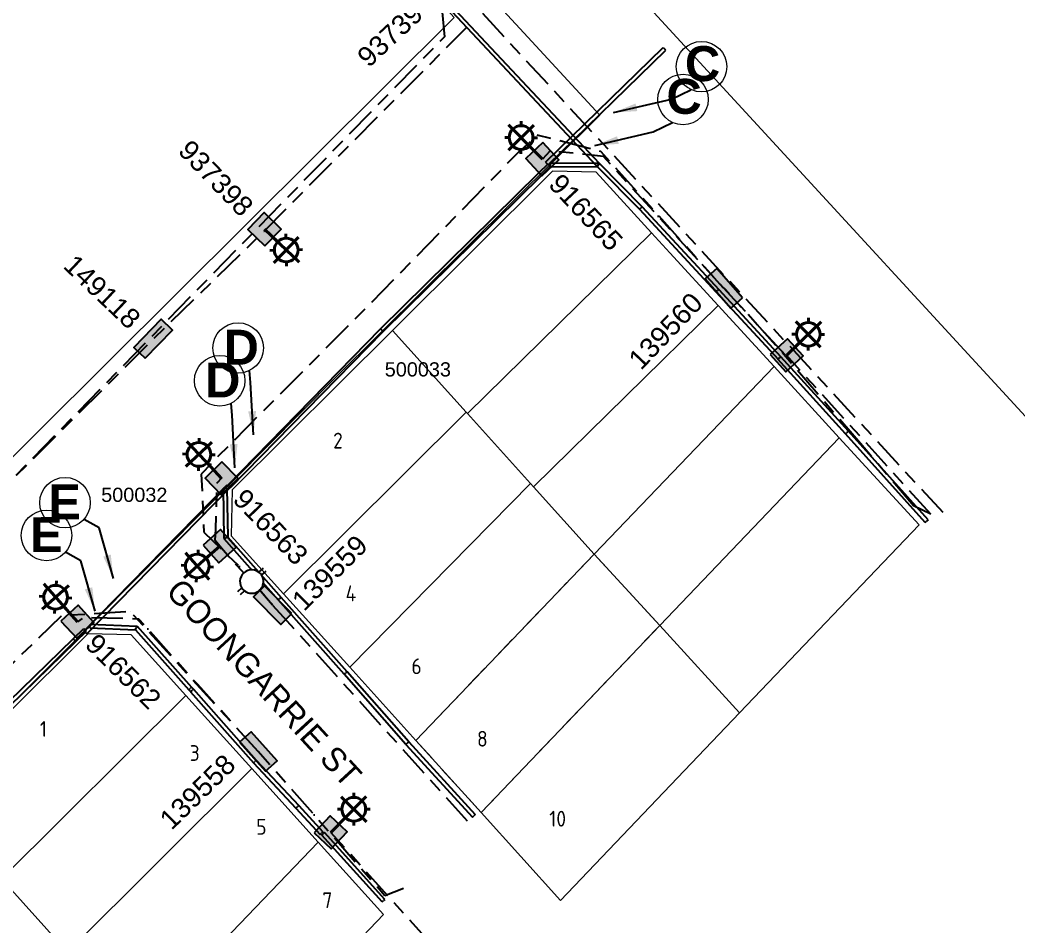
# Model space of a CAD drawing. Header units: metres. Extents: x -1 to 310379, y -2 to 6272124.
# Drawn here: x 309817.9 to 309944.3, y 6271331.1 to 6271445.8 of the extents above; entities that cross this region are included whole.
import ezdxf
from ezdxf.enums import TextEntityAlignment as Align

# ---------------------------------------------------------------- set-up
doc = ezdxf.new("R2010")
doc.units = ezdxf.units.M
doc.linetypes.add('Cable Exist UG', pattern=[8.2, 4, -1.2, 1.8, -1.2])
doc.linetypes.add('Dash', pattern=[5, 3, -2])
doc.layers.get('0').update_dxf_attribs({"color": 6})
for name, color, linetype in [('_User_LV_Exist', 7, 'Continuous'), ('_User_SL_Exist', 7, 'Continuous'), ('Duct_SP_EXT', 7, 'Continuous'), ('Equip_LV_EXT', 7, 'Continuous'), ('Equip_SP_SL_EXT', 7, 'Continuous'), ('Mains_HV_EXT', 7, 'Continuous'), ('Mains_HV_NEW_V17', 2, 'Continuous'), ('Mains_LV_EXT', 7, 'Continuous'), ('Notes', 7, 'Continuous'), ('Notes_HV_MISC', 7, 'Continuous'), ('Notes_SP_EXT', 7, 'Continuous'), ('SupportsUG_SP_LV_EXT', 7, 'Continuous'), ('SupportsUG_SP_LV_SL_EXT', 7, 'Continuous'), ('SupportsUG_SP_SL_EXT', 7, 'Continuous'), ('UG_Details_SP_MISC', 7, 'Continuous')]:
    doc.layers.add(name, color=color, linetype=linetype)
doc.layers.add('Cadastre Developer_SP_EXT', color=9, linetype='Continuous', lineweight=5)
doc.layers.add('Cadastre Land Parcels_SP_EXT', color=9, linetype='Continuous', lineweight=5)
doc.styles.add('ARIAL', font='arial.ttf', dxfattribs={"height": 2})
doc.styles.add('COLUMN_LABEL', font='arial.ttf')
doc.styles.add('iecARIAL', font='arial.ttf', dxfattribs={"height": 2})
doc.styles.add('iecISOCP', font='isocp.shx')
doc.styles.add('ISOCP', font='isocp.shx', dxfattribs={"height": 1.75})
doc.styles.add('ITALICT', font='ITALICT')
doc.styles.add('POLE_LABEL', font='arial.ttf')
doc.styles.get("Standard").update_dxf_attribs({"font": 'arial.ttf'})
doc.linetypes.add('Cable New UG', pattern='A,7,-0.25,["x",Standard,S=2,R=0,X=0.2,Y=-0.8],-2.1', length=9.35)
doc.dimstyles.new('GISCAD Dim Style', dxfattribs={"dimtxt": 2.5, "dimasz": 3, "dimexe": 1.25, "dimexo": 0.625, "dimtad": 1, "dimtoh": 1, "dimdec": 1, "dimtxsty": 'ARIAL', "dimcen": 2.5, "dimadec": 0, "dimazin": 0, "dimtfac": 1, "dimtdec": 1, "dimtmove": 0, "dimatfit": 3, "dimfxl": 1.25, "dimarcsym": 0})

# ---------------------------------------------------------------- blocks, each defined once
blk = doc.blocks.new('COLUMN_EXT')
blk.add_hatch(color=256).paths.add_polyline_path([(-1.49, 1.48), (-1.49, -1.49), (1.48, -1.49), (1.48, 1.48)])
blk.add_lwpolyline([(-1.49, -1.49), (1.48, -1.49), (1.48, 1.48), (-1.49, 1.48)], close=True)
for tag, height, style, flags, p in [('ASSET_NUM', 2.5, 'COLUMN_LABEL', 8, (2, 2)), ('STRUCTURE_PLANT_NUMBER', 0.2, 'POLE_LABEL', 9, (1.81, 0.03)), ('STREET_CODE', 0.2, 'COLUMN_LABEL', 9, (1.81, -0.2))]:
    blk.add_attdef(tag, text='', height=height, dxfattribs=dict(style=style, flags=flags)).set_placement(p, align=Align.MIDDLE_LEFT)
at = {"flags": 9}
for tag, p in [('COLUMN_TYPE', (1.81, -0.4)), ('OWNED_BY', (1.81, -0.6)), ('STATE', (1.81, -0.8)), ('USAGE', (1.81, -1)), ('LEGEND', (1.81, -1.2)), ('STREETNAME', (1.81, -1.6)), ('SUBURB', (1.81, -1.8)), ('LOCATION', (1.81, -1.4)), ('NOTES', (1.81, -2))]:
    blk.add_attdef(tag, text='', height=0.2, dxfattribs=at).set_placement(p, align=Align.MIDDLE_LEFT)
at = {"flags": 1}
blk.add_attdef('Z', (1.81, -2.35), '', height=0.2, dxfattribs=at)
blk = doc.blocks.new('PILLAR_EXT')
blk.add_hatch(color=256).paths.add_polyline_path([(-2.475, 0.99), (-2.475, -0.99), (2.475, -0.99), (2.475, 0.99)])
blk.add_lwpolyline([(-2.475, -0.99), (2.475, -0.99), (2.475, 0.99), (-2.475, 0.99)], close=True)
at = {"style": 'iecARIAL', "flags": 8}
blk.add_attdef('ASSET_NUM', (1.5, 3.5), '', height=2.5, dxfattribs=at)
for tag, p, flags in [('OWNED_BY', (0, -0.2), 9), ('STATE', (0, -0.4), 9), ('SUPPORT_TYPE', (0, -0.6), 9), ('USAGE', (0, -0.8), 9), ('LEGEND', (0, -1), 9), ('LOCATION', (0, -1.2), 9), ('NOTES', (0, -1.4), 9), ('STREETNAME', (0, -1.8), 9), ('SUBURB', (0, -2), 1), ('PARENT', (0, -1.6), 9)]:
    blk.add_attdef(tag, p, '', height=0.2, dxfattribs=dict(flags=flags))
blk = doc.blocks.new('*U173')
at = {"lineweight": 40}
for p, q in [((1.42, 1.23), (4.83, 4.17)), ((1.66, 4.4), (4.6, 0.99)), ((3.28, 4.75), (3.24, 4.19)), ((1.07, 2.85), (1.63, 2.81)), ((5.19, 2.55), (4.62, 2.59)), ((0, 0), (2, 1.72)), ((2.98, 0.64), (3.02, 1.2))]:
    blk.add_line(p, q, dxfattribs=at)
blk.add_circle((3.13, 2.7), 1.5, dxfattribs=at)
at = {"style": 'iecARIAL', "flags": 8}
blk.add_attdef('ASSET_NUM', (1.5, 1.5), '', height=2.5, dxfattribs=at)
for tag, p, height, flags in [('CONSTRUCTED_VOLTAGE', (0.98, -0.65), 0.2, 9), ('CONTROL_TYPE', (0.98, -0.85), 0.2, 9), ('LANTERN_PURPOSE', (0.98, -1.05), 0.2, 9), ('LANTERN_TYPE', (0.98, -1.25), 0.2, 9), ('NO_PHASES', (0.98, -1.45), 0.2, 9), ('LNUMBER', (2.18, -3.25), 2.5, 8), ('OPERATING_VOLTAGE', (0.98, -1.65), 0.2, 9), ('ORIENTATION', (0.98, -1.85), 0.2, 9), ('OWNED_BY', (0.98, -2.05), 0.2, 9), ('STATE', (0.98, -2.25), 0.2, 9), ('USAGE', (0.98, -2.45), 0.2, 9), ('CEXIST', (0.98, -2.65), 0.2, 9), ('CNEW', (0.98, -2.85), 0.2, 9), ('CNUMBER', (0.98, -3.05), 0.2, 9), ('CREMOVE', (0.98, -3.25), 0.2, 9), ('CREPLACE', (0.98, -3.45), 0.2, 9), ('LKINGHEIGHT', (0.98, -3.65), 0.2, 9), ('LBRACKET', (0.98, -3.85), 0.2, 9), ('LBRACKETVOCAB', (0.98, -4.05), 0.2, 9), ('LCATEGORY', (0.98, -4.25), 0.2, 9), ('LCHARGE1', (0.98, -4.45), 0.2, 9), ('LCHARGE1PERCENT', (0.98, -4.65), 0.2, 9), ('LCHARGE2', (0.98, -4.85), 0.2, 9), ('LCHARGE2PERCENT', (0.98, -5.05), 0.2, 9), ('LCHARGE3', (0.98, -5.25), 0.2, 9), ('LCHARGE3PERCENT', (0.98, -5.45), 0.2, 9), ('LEXIST', (0.98, -5.65), 0.2, 9), ('LLAMP', (0.98, -5.85), 0.2, 9), ('LLAMPVOCAB', (0.98, -6.05), 0.2, 9), ('LMAST', (0.98, -6.25), 0.2, 9), ('LMASTVOCAB', (0.98, -6.45), 0.2, 9), ('LNEW', (0.98, -6.65), 0.2, 9), ('LANTNUMBER', (0.98, -6.85), 0.2, 9), ('LOUTREACH', (0.98, -7.25), 0.2, 9), ('LOUTREACHVOCAB', (0.98, -7.45), 0.2, 9), ('LRATECODE', (0.98, -7.65), 0.2, 9), ('LREMOVE', (0.98, -7.85), 0.2, 9), ('LREPLACE', (0.98, -8.05), 0.2, 9), ('LTYPE', (0.98, -8.25), 0.2, 9), ('LTYPEVOCAB', (0.98, -8.45), 0.2, 9), ('LEGEND', (0.98, -8.65), 0.2, 9), ('LOCATION', (0.98, -8.85), 0.2, 9), ('NOTES', (0.98, -9.05), 0.2, 9), ('STREETNAME', (0.98, -9.25), 0.2, 9), ('SUBURB', (0.98, -9.45), 0.2, 1)]:
    blk.add_attdef(tag, p, '', height=height, dxfattribs=dict(flags=flags))
blk = doc.blocks.new('*U131')
at = {"lineweight": 40}
for p, q in [((1.12, 1.09), (4.35, 4.22)), ((1.17, 4.27), (4.3, 1.04)), ((2.77, 4.72), (2.76, 4.15)), ((0.67, 2.69), (1.24, 2.68)), ((4.8, 2.62), (4.24, 2.63)), ((0, 0), (1.66, 1.61)), ((2.71, 0.59), (2.71, 1.16))]:
    blk.add_line(p, q, dxfattribs=at)
blk.add_circle((2.74, 2.65), 1.5, dxfattribs=at)
at = {"style": 'iecARIAL', "flags": 8}
blk.add_attdef('ASSET_NUM', (1.5, 1.5), '', height=2.5, dxfattribs=at)
for tag, p, height, flags in [('CONSTRUCTED_VOLTAGE', (0.98, -0.65), 0.2, 9), ('CONTROL_TYPE', (0.98, -0.85), 0.2, 9), ('LANTERN_PURPOSE', (0.98, -1.05), 0.2, 9), ('LANTERN_TYPE', (0.98, -1.25), 0.2, 9), ('NO_PHASES', (0.98, -1.45), 0.2, 9), ('LNUMBER', (2.18, -3.25), 2.5, 8), ('OPERATING_VOLTAGE', (0.98, -1.65), 0.2, 9), ('ORIENTATION', (0.98, -1.85), 0.2, 9), ('OWNED_BY', (0.98, -2.05), 0.2, 9), ('STATE', (0.98, -2.25), 0.2, 9), ('USAGE', (0.98, -2.45), 0.2, 9), ('CEXIST', (0.98, -2.65), 0.2, 9), ('CNEW', (0.98, -2.85), 0.2, 9), ('CNUMBER', (0.98, -3.05), 0.2, 9), ('CREMOVE', (0.98, -3.25), 0.2, 9), ('CREPLACE', (0.98, -3.45), 0.2, 9), ('LKINGHEIGHT', (0.98, -3.65), 0.2, 9), ('LBRACKET', (0.98, -3.85), 0.2, 9), ('LBRACKETVOCAB', (0.98, -4.05), 0.2, 9), ('LCATEGORY', (0.98, -4.25), 0.2, 9), ('LCHARGE1', (0.98, -4.45), 0.2, 9), ('LCHARGE1PERCENT', (0.98, -4.65), 0.2, 9), ('LCHARGE2', (0.98, -4.85), 0.2, 9), ('LCHARGE2PERCENT', (0.98, -5.05), 0.2, 9), ('LCHARGE3', (0.98, -5.25), 0.2, 9), ('LCHARGE3PERCENT', (0.98, -5.45), 0.2, 9), ('LEXIST', (0.98, -5.65), 0.2, 9), ('LLAMP', (0.98, -5.85), 0.2, 9), ('LLAMPVOCAB', (0.98, -6.05), 0.2, 9), ('LMAST', (0.98, -6.25), 0.2, 9), ('LMASTVOCAB', (0.98, -6.45), 0.2, 9), ('LNEW', (0.98, -6.65), 0.2, 9), ('LANTNUMBER', (0.98, -6.85), 0.2, 9), ('LOUTREACH', (0.98, -7.25), 0.2, 9), ('LOUTREACHVOCAB', (0.98, -7.45), 0.2, 9), ('LRATECODE', (0.98, -7.65), 0.2, 9), ('LREMOVE', (0.98, -7.85), 0.2, 9), ('LREPLACE', (0.98, -8.05), 0.2, 9), ('LTYPE', (0.98, -8.25), 0.2, 9), ('LTYPEVOCAB', (0.98, -8.45), 0.2, 9), ('LEGEND', (0.98, -8.65), 0.2, 9), ('LOCATION', (0.98, -8.85), 0.2, 9), ('NOTES', (0.98, -9.05), 0.2, 9), ('STREETNAME', (0.98, -9.25), 0.2, 9), ('SUBURB', (0.98, -9.45), 0.2, 1)]:
    blk.add_attdef(tag, p, '', height=height, dxfattribs=dict(flags=flags))
blk = doc.blocks.new('*U133')
at = {"lineweight": 40}
for p, q in [((-2.66, 5.16), (-2.69, 4.6)), ((-4.45, 1.6), (-1.09, 4.6)), ((-1.27, 1.42), (-4.27, 4.78)), ((-4.83, 3.22), (-4.27, 3.19)), ((-0.71, 2.99), (-1.27, 3.02)), ((-2.89, 1.04), (-2.86, 1.6)), ((0, 0), (-1.77, 1.99))]:
    blk.add_line(p, q, dxfattribs=at)
blk.add_circle((-2.77, 3.1), 1.5, dxfattribs=at)
at = {"style": 'iecARIAL', "flags": 8}
blk.add_attdef('ASSET_NUM', (1.5, 1.5), '', height=2.5, dxfattribs=at)
for tag, p, height, flags in [('CONSTRUCTED_VOLTAGE', (0.98, -0.65), 0.2, 9), ('CONTROL_TYPE', (0.98, -0.85), 0.2, 9), ('LANTERN_PURPOSE', (0.98, -1.05), 0.2, 9), ('LANTERN_TYPE', (0.98, -1.25), 0.2, 9), ('NO_PHASES', (0.98, -1.45), 0.2, 9), ('LNUMBER', (2.18, -3.25), 2.5, 8), ('OPERATING_VOLTAGE', (0.98, -1.65), 0.2, 9), ('ORIENTATION', (0.98, -1.85), 0.2, 9), ('OWNED_BY', (0.98, -2.05), 0.2, 9), ('STATE', (0.98, -2.25), 0.2, 9), ('USAGE', (0.98, -2.45), 0.2, 9), ('CEXIST', (0.98, -2.65), 0.2, 9), ('CNEW', (0.98, -2.85), 0.2, 9), ('CNUMBER', (0.98, -3.05), 0.2, 9), ('CREMOVE', (0.98, -3.25), 0.2, 9), ('CREPLACE', (0.98, -3.45), 0.2, 9), ('LKINGHEIGHT', (0.98, -3.65), 0.2, 9), ('LBRACKET', (0.98, -3.85), 0.2, 9), ('LBRACKETVOCAB', (0.98, -4.05), 0.2, 9), ('LCATEGORY', (0.98, -4.25), 0.2, 9), ('LCHARGE1', (0.98, -4.45), 0.2, 9), ('LCHARGE1PERCENT', (0.98, -4.65), 0.2, 9), ('LCHARGE2', (0.98, -4.85), 0.2, 9), ('LCHARGE2PERCENT', (0.98, -5.05), 0.2, 9), ('LCHARGE3', (0.98, -5.25), 0.2, 9), ('LCHARGE3PERCENT', (0.98, -5.45), 0.2, 9), ('LEXIST', (0.98, -5.65), 0.2, 9), ('LLAMP', (0.98, -5.85), 0.2, 9), ('LLAMPVOCAB', (0.98, -6.05), 0.2, 9), ('LMAST', (0.98, -6.25), 0.2, 9), ('LMASTVOCAB', (0.98, -6.45), 0.2, 9), ('LNEW', (0.98, -6.65), 0.2, 9), ('LANTNUMBER', (0.98, -6.85), 0.2, 9), ('LOUTREACH', (0.98, -7.25), 0.2, 9), ('LOUTREACHVOCAB', (0.98, -7.45), 0.2, 9), ('LRATECODE', (0.98, -7.65), 0.2, 9), ('LREMOVE', (0.98, -7.85), 0.2, 9), ('LREPLACE', (0.98, -8.05), 0.2, 9), ('LTYPE', (0.98, -8.25), 0.2, 9), ('LTYPEVOCAB', (0.98, -8.45), 0.2, 9), ('LEGEND', (0.98, -8.65), 0.2, 9), ('LOCATION', (0.98, -8.85), 0.2, 9), ('NOTES', (0.98, -9.05), 0.2, 9), ('STREETNAME', (0.98, -9.25), 0.2, 9), ('SUBURB', (0.98, -9.45), 0.2, 1)]:
    blk.add_attdef(tag, p, '', height=height, dxfattribs=dict(flags=flags))
blk = doc.blocks.new('*U132')
at = {"lineweight": 40}
for p, q in [((-2.82, 5.09), (-2.83, 4.53)), ((-4.51, 1.49), (-1.24, 4.58)), ((-1.32, 1.4), (-4.42, 4.67)), ((-4.93, 3.09), (-4.37, 3.07)), ((-0.81, 2.98), (-1.37, 2.99)), ((-2.93, 0.97), (-2.91, 1.53)), ((0, 0), (-1.84, 1.95))]:
    blk.add_line(p, q, dxfattribs=at)
blk.add_circle((-2.87, 3.03), 1.5, dxfattribs=at)
at = {"style": 'iecARIAL', "flags": 8}
blk.add_attdef('ASSET_NUM', (1.5, 1.5), '', height=2.5, dxfattribs=at)
for tag, p, height, flags in [('CONSTRUCTED_VOLTAGE', (0.98, -0.65), 0.2, 9), ('CONTROL_TYPE', (0.98, -0.85), 0.2, 9), ('LANTERN_PURPOSE', (0.98, -1.05), 0.2, 9), ('LANTERN_TYPE', (0.98, -1.25), 0.2, 9), ('NO_PHASES', (0.98, -1.45), 0.2, 9), ('LNUMBER', (2.18, -3.25), 2.5, 8), ('OPERATING_VOLTAGE', (0.98, -1.65), 0.2, 9), ('ORIENTATION', (0.98, -1.85), 0.2, 9), ('OWNED_BY', (0.98, -2.05), 0.2, 9), ('STATE', (0.98, -2.25), 0.2, 9), ('USAGE', (0.98, -2.45), 0.2, 9), ('CEXIST', (0.98, -2.65), 0.2, 9), ('CNEW', (0.98, -2.85), 0.2, 9), ('CNUMBER', (0.98, -3.05), 0.2, 9), ('CREMOVE', (0.98, -3.25), 0.2, 9), ('CREPLACE', (0.98, -3.45), 0.2, 9), ('LKINGHEIGHT', (0.98, -3.65), 0.2, 9), ('LBRACKET', (0.98, -3.85), 0.2, 9), ('LBRACKETVOCAB', (0.98, -4.05), 0.2, 9), ('LCATEGORY', (0.98, -4.25), 0.2, 9), ('LCHARGE1', (0.98, -4.45), 0.2, 9), ('LCHARGE1PERCENT', (0.98, -4.65), 0.2, 9), ('LCHARGE2', (0.98, -4.85), 0.2, 9), ('LCHARGE2PERCENT', (0.98, -5.05), 0.2, 9), ('LCHARGE3', (0.98, -5.25), 0.2, 9), ('LCHARGE3PERCENT', (0.98, -5.45), 0.2, 9), ('LEXIST', (0.98, -5.65), 0.2, 9), ('LLAMP', (0.98, -5.85), 0.2, 9), ('LLAMPVOCAB', (0.98, -6.05), 0.2, 9), ('LMAST', (0.98, -6.25), 0.2, 9), ('LMASTVOCAB', (0.98, -6.45), 0.2, 9), ('LNEW', (0.98, -6.65), 0.2, 9), ('LANTNUMBER', (0.98, -6.85), 0.2, 9), ('LOUTREACH', (0.98, -7.25), 0.2, 9), ('LOUTREACHVOCAB', (0.98, -7.45), 0.2, 9), ('LRATECODE', (0.98, -7.65), 0.2, 9), ('LREMOVE', (0.98, -7.85), 0.2, 9), ('LREPLACE', (0.98, -8.05), 0.2, 9), ('LTYPE', (0.98, -8.25), 0.2, 9), ('LTYPEVOCAB', (0.98, -8.45), 0.2, 9), ('LEGEND', (0.98, -8.65), 0.2, 9), ('LOCATION', (0.98, -8.85), 0.2, 9), ('NOTES', (0.98, -9.05), 0.2, 9), ('STREETNAME', (0.98, -9.25), 0.2, 9), ('SUBURB', (0.98, -9.45), 0.2, 1)]:
    blk.add_attdef(tag, p, '', height=height, dxfattribs=dict(flags=flags))
blk = doc.blocks.new('*U134')
at = {"lineweight": 40}
for p, q in [((0, 0), (-1.72, -1.52)), ((-1.16, -1.02), (-4.53, -4)), ((-1.36, -4.2), (-4.34, -0.83)), ((-2.72, -0.46), (-2.75, -1.02)), ((-4.9, -2.39), (-4.34, -2.42)), ((-0.79, -2.64), (-1.35, -2.61)), ((-2.97, -4.57), (-2.94, -4.01))]:
    blk.add_line(p, q, dxfattribs=at)
blk.add_circle((-2.85, -2.51), 1.5, dxfattribs=at)
at = {"style": 'iecARIAL', "flags": 8}
blk.add_attdef('ASSET_NUM', (1.5, 1.5), '', height=2.5, dxfattribs=at)
for tag, p, height, flags in [('CONSTRUCTED_VOLTAGE', (0.98, -0.65), 0.2, 9), ('CONTROL_TYPE', (0.98, -0.85), 0.2, 9), ('LANTERN_PURPOSE', (0.98, -1.05), 0.2, 9), ('LANTERN_TYPE', (0.98, -1.25), 0.2, 9), ('NO_PHASES', (0.98, -1.45), 0.2, 9), ('LNUMBER', (2.18, -3.25), 2.5, 8), ('OPERATING_VOLTAGE', (0.98, -1.65), 0.2, 9), ('ORIENTATION', (0.98, -1.85), 0.2, 9), ('OWNED_BY', (0.98, -2.05), 0.2, 9), ('STATE', (0.98, -2.25), 0.2, 9), ('USAGE', (0.98, -2.45), 0.2, 9), ('CEXIST', (0.98, -2.65), 0.2, 9), ('CNEW', (0.98, -2.85), 0.2, 9), ('CNUMBER', (0.98, -3.05), 0.2, 9), ('CREMOVE', (0.98, -3.25), 0.2, 9), ('CREPLACE', (0.98, -3.45), 0.2, 9), ('LKINGHEIGHT', (0.98, -3.65), 0.2, 9), ('LBRACKET', (0.98, -3.85), 0.2, 9), ('LBRACKETVOCAB', (0.98, -4.05), 0.2, 9), ('LCATEGORY', (0.98, -4.25), 0.2, 9), ('LCHARGE1', (0.98, -4.45), 0.2, 9), ('LCHARGE1PERCENT', (0.98, -4.65), 0.2, 9), ('LCHARGE2', (0.98, -4.85), 0.2, 9), ('LCHARGE2PERCENT', (0.98, -5.05), 0.2, 9), ('LCHARGE3', (0.98, -5.25), 0.2, 9), ('LCHARGE3PERCENT', (0.98, -5.45), 0.2, 9), ('LEXIST', (0.98, -5.65), 0.2, 9), ('LLAMP', (0.98, -5.85), 0.2, 9), ('LLAMPVOCAB', (0.98, -6.05), 0.2, 9), ('LMAST', (0.98, -6.25), 0.2, 9), ('LMASTVOCAB', (0.98, -6.45), 0.2, 9), ('LNEW', (0.98, -6.65), 0.2, 9), ('LANTNUMBER', (0.98, -6.85), 0.2, 9), ('LOUTREACH', (0.98, -7.25), 0.2, 9), ('LOUTREACHVOCAB', (0.98, -7.45), 0.2, 9), ('LRATECODE', (0.98, -7.65), 0.2, 9), ('LREMOVE', (0.98, -7.85), 0.2, 9), ('LREPLACE', (0.98, -8.05), 0.2, 9), ('LTYPE', (0.98, -8.25), 0.2, 9), ('LTYPEVOCAB', (0.98, -8.45), 0.2, 9), ('LEGEND', (0.98, -8.65), 0.2, 9), ('LOCATION', (0.98, -8.85), 0.2, 9), ('NOTES', (0.98, -9.05), 0.2, 9), ('STREETNAME', (0.98, -9.25), 0.2, 9), ('SUBURB', (0.98, -9.45), 0.2, 1)]:
    blk.add_attdef(tag, p, '', height=height, dxfattribs=dict(flags=flags))
blk = doc.blocks.new('*U130')
at = {"lineweight": 40}
for p, q in [((-4.3, 1.17), (-1.08, 4.32)), ((-1.12, 1.14), (-4.27, 4.35)), ((-2.67, 4.81), (-2.68, 4.25)), ((-4.75, 2.77), (-4.19, 2.76)), ((-0.63, 2.73), (-1.19, 2.73)), ((0, 0), (-1.64, 1.68)), ((-2.71, 0.68), (-2.71, 1.25))]:
    blk.add_line(p, q, dxfattribs=at)
blk.add_circle((-2.69, 2.75), 1.5, dxfattribs=at)
at = {"style": 'iecARIAL', "flags": 8}
blk.add_attdef('ASSET_NUM', (1.5, 1.5), '', height=2.5, dxfattribs=at)
for tag, p, height, flags in [('CONSTRUCTED_VOLTAGE', (0.98, -0.65), 0.2, 9), ('CONTROL_TYPE', (0.98, -0.85), 0.2, 9), ('LANTERN_PURPOSE', (0.98, -1.05), 0.2, 9), ('LANTERN_TYPE', (0.98, -1.25), 0.2, 9), ('NO_PHASES', (0.98, -1.45), 0.2, 9), ('LNUMBER', (2.18, -3.25), 2.5, 8), ('OPERATING_VOLTAGE', (0.98, -1.65), 0.2, 9), ('ORIENTATION', (0.98, -1.85), 0.2, 9), ('OWNED_BY', (0.98, -2.05), 0.2, 9), ('STATE', (0.98, -2.25), 0.2, 9), ('USAGE', (0.98, -2.45), 0.2, 9), ('CEXIST', (0.98, -2.65), 0.2, 9), ('CNEW', (0.98, -2.85), 0.2, 9), ('CNUMBER', (0.98, -3.05), 0.2, 9), ('CREMOVE', (0.98, -3.25), 0.2, 9), ('CREPLACE', (0.98, -3.45), 0.2, 9), ('LKINGHEIGHT', (0.98, -3.65), 0.2, 9), ('LBRACKET', (0.98, -3.85), 0.2, 9), ('LBRACKETVOCAB', (0.98, -4.05), 0.2, 9), ('LCATEGORY', (0.98, -4.25), 0.2, 9), ('LCHARGE1', (0.98, -4.45), 0.2, 9), ('LCHARGE1PERCENT', (0.98, -4.65), 0.2, 9), ('LCHARGE2', (0.98, -4.85), 0.2, 9), ('LCHARGE2PERCENT', (0.98, -5.05), 0.2, 9), ('LCHARGE3', (0.98, -5.25), 0.2, 9), ('LCHARGE3PERCENT', (0.98, -5.45), 0.2, 9), ('LEXIST', (0.98, -5.65), 0.2, 9), ('LLAMP', (0.98, -5.85), 0.2, 9), ('LLAMPVOCAB', (0.98, -6.05), 0.2, 9), ('LMAST', (0.98, -6.25), 0.2, 9), ('LMASTVOCAB', (0.98, -6.45), 0.2, 9), ('LNEW', (0.98, -6.65), 0.2, 9), ('LANTNUMBER', (0.98, -6.85), 0.2, 9), ('LOUTREACH', (0.98, -7.25), 0.2, 9), ('LOUTREACHVOCAB', (0.98, -7.45), 0.2, 9), ('LRATECODE', (0.98, -7.65), 0.2, 9), ('LREMOVE', (0.98, -7.85), 0.2, 9), ('LREPLACE', (0.98, -8.05), 0.2, 9), ('LTYPE', (0.98, -8.25), 0.2, 9), ('LTYPEVOCAB', (0.98, -8.45), 0.2, 9), ('LEGEND', (0.98, -8.65), 0.2, 9), ('LOCATION', (0.98, -8.85), 0.2, 9), ('NOTES', (0.98, -9.05), 0.2, 9), ('STREETNAME', (0.98, -9.25), 0.2, 9), ('SUBURB', (0.98, -9.45), 0.2, 1)]:
    blk.add_attdef(tag, p, '', height=height, dxfattribs=dict(flags=flags))
blk = doc.blocks.new('LV_UG_LINKS_OPEN_EXT')
blk.add_wipeout([(-0.25, 1.47), (-0.43, 1.43), (-0.61, 1.36), (-0.77, 1.28), (-0.93, 1.17), (-1.07, 1.05), (-1.19, 0.9), (-1.29, 0.75), (-1.38, 0.58), (-1.44, 0.4), (-1.48, 0.22), (-1.49, 0.03), (-1.49, -0.16), (-1.45, -0.34), (-1.4, -0.52), (-1.32, -0.69), (-1.23, -0.85), (-1.11, -1), (-0.98, -1.13), (-0.83, -1.24), (-0.66, -1.34), (-0.49, -1.41), (-0.31, -1.46), (-0.13, -1.49), (0.06, -1.49), (0.25, -1.47), (0.43, -1.43), (0.61, -1.36), (0.77, -1.28), (0.93, -1.17), (1.07, -1.05), (1.19, -0.9), (1.29, -0.75), (1.38, -0.58), (1.44, -0.4), (1.48, -0.22), (1.49, -0.03), (1.49, 0.16), (1.45, 0.34), (1.4, 0.52), (1.32, 0.69), (1.23, 0.85), (1.11, 1), (0.98, 1.13), (0.83, 1.24), (0.66, 1.34), (0.49, 1.41), (0.31, 1.46), (0.13, 1.49), (-0.06, 1.49)])
for p, q in [((-0.25, 1.47), (-0.25, 2.22)), ((0.25, 1.47), (0.25, 2.22)), ((-0.25, -1.47), (-0.25, -2.22)), ((0.25, -1.47), (0.25, -2.22))]:
    blk.add_line(p, q)
blk.add_lwpolyline([(0, -1.49, 1), (0, 1.49, 1)], format="xyb", close=True)
at = {"flags": 9}
for tag, p in [('ACTUAL_STATUS', (0, 0)), ('CONSTRUCTED_VOLTAGE', (0, -0.2)), ('OPERATING_VOLTAGE', (0, -0.6)), ('ORIENTATION', (0, -0.8)), ('STATE', (0, -1)), ('SWITCH_TYPE', (0, -1.2)), ('NO_PHASES', (0, -0.4)), ('USAGE', (0, -1.4)), ('NOTES', (0, -1.6))]:
    blk.add_attdef(tag, text='', height=0.2, dxfattribs=at).set_placement(p, align=Align.MIDDLE_LEFT)
at = {"flags": 1}
blk.add_attdef('Z', (0, 0), '', height=0.2, dxfattribs=at)
blk = doc.blocks.new('*U183')
blk.add_hatch(color=256).paths.add_polyline_path([(-2.61, 1.41), (-2.44, -0.56), (2.5, -0.14), (2.33, 1.83)])
blk.add_lwpolyline([(-2.44, -0.56), (2.5, -0.14), (2.33, 1.83), (-2.61, 1.41)], close=True)
at = {"style": 'iecARIAL', "flags": 8}
blk.add_attdef('ASSET_NUM', (1.5, 3.5), '', height=2.5, dxfattribs=at)
for tag, p, flags in [('OWNED_BY', (0, -0.2), 9), ('STATE', (0, -0.4), 9), ('SUPPORT_TYPE', (0, -0.6), 9), ('USAGE', (0, -0.8), 9), ('LEGEND', (0, -1), 9), ('LOCATION', (0, -1.2), 9), ('NOTES', (0, -1.4), 9), ('STREETNAME', (0, -1.8), 9), ('SUBURB', (0, -2), 1), ('PARENT', (0, -1.6), 9)]:
    blk.add_attdef(tag, p, '', height=0.2, dxfattribs=dict(flags=flags))
blk = doc.blocks.new('*U137')
at = {"lineweight": 40}
for p, q in [((-1.13, 1.08), (-4.38, 4.19)), ((-4.31, 1), (-1.2, 4.26)), ((-2.8, 4.69), (-2.79, 4.13)), ((-4.82, 2.58), (-4.25, 2.6)), ((-0.69, 2.68), (-1.25, 2.66)), ((0, 0), (-1.67, 1.6)), ((-2.71, 0.57), (-2.72, 1.13))]:
    blk.add_line(p, q, dxfattribs=at)
blk.add_circle((-2.75, 2.63), 1.5, dxfattribs=at)
at = {"style": 'iecARIAL', "flags": 8}
blk.add_attdef('ASSET_NUM', (1.5, 1.5), '', height=2.5, dxfattribs=at)
for tag, p, height, flags in [('CONSTRUCTED_VOLTAGE', (0.98, -0.65), 0.2, 9), ('CONTROL_TYPE', (0.98, -0.85), 0.2, 9), ('LANTERN_PURPOSE', (0.98, -1.05), 0.2, 9), ('LANTERN_TYPE', (0.98, -1.25), 0.2, 9), ('NO_PHASES', (0.98, -1.45), 0.2, 9), ('LNUMBER', (2.18, -3.25), 2.5, 8), ('OPERATING_VOLTAGE', (0.98, -1.65), 0.2, 9), ('ORIENTATION', (0.98, -1.85), 0.2, 9), ('OWNED_BY', (0.98, -2.05), 0.2, 9), ('STATE', (0.98, -2.25), 0.2, 9), ('USAGE', (0.98, -2.45), 0.2, 9), ('CEXIST', (0.98, -2.65), 0.2, 9), ('CNEW', (0.98, -2.85), 0.2, 9), ('CNUMBER', (0.98, -3.05), 0.2, 9), ('CREMOVE', (0.98, -3.25), 0.2, 9), ('CREPLACE', (0.98, -3.45), 0.2, 9), ('LKINGHEIGHT', (0.98, -3.65), 0.2, 9), ('LBRACKET', (0.98, -3.85), 0.2, 9), ('LBRACKETVOCAB', (0.98, -4.05), 0.2, 9), ('LCATEGORY', (0.98, -4.25), 0.2, 9), ('LCHARGE1', (0.98, -4.45), 0.2, 9), ('LCHARGE1PERCENT', (0.98, -4.65), 0.2, 9), ('LCHARGE2', (0.98, -4.85), 0.2, 9), ('LCHARGE2PERCENT', (0.98, -5.05), 0.2, 9), ('LCHARGE3', (0.98, -5.25), 0.2, 9), ('LCHARGE3PERCENT', (0.98, -5.45), 0.2, 9), ('LEXIST', (0.98, -5.65), 0.2, 9), ('LLAMP', (0.98, -5.85), 0.2, 9), ('LLAMPVOCAB', (0.98, -6.05), 0.2, 9), ('LMAST', (0.98, -6.25), 0.2, 9), ('LMASTVOCAB', (0.98, -6.45), 0.2, 9), ('LNEW', (0.98, -6.65), 0.2, 9), ('LANTNUMBER', (0.98, -6.85), 0.2, 9), ('LOUTREACH', (0.98, -7.25), 0.2, 9), ('LOUTREACHVOCAB', (0.98, -7.45), 0.2, 9), ('LRATECODE', (0.98, -7.65), 0.2, 9), ('LREMOVE', (0.98, -7.85), 0.2, 9), ('LREPLACE', (0.98, -8.05), 0.2, 9), ('LTYPE', (0.98, -8.25), 0.2, 9), ('LTYPEVOCAB', (0.98, -8.45), 0.2, 9), ('LEGEND', (0.98, -8.65), 0.2, 9), ('LOCATION', (0.98, -8.85), 0.2, 9), ('NOTES', (0.98, -9.05), 0.2, 9), ('STREETNAME', (0.98, -9.25), 0.2, 9), ('SUBURB', (0.98, -9.45), 0.2, 1)]:
    blk.add_attdef(tag, p, '', height=height, dxfattribs=dict(flags=flags))

msp = doc.modelspace()

# ---------------------------------------------------------------- linework, layer by layer
at = {"layer": '_User_LV_Exist', "color": 7, "linetype": 'Cable Exist UG', "flags": 128}
for points in [[(309856.72, 6271465.7), (309871.07, 6271450.34), (309871.68, 6271443.66), (309779.45, 6271349.28), (309743.7, 6271385.66)], [(309907.01, 6271411.84), (309891.54, 6271429.09), (309891.5, 6271429.13), (309891.5, 6271429.13), (309883.44, 6271431.21), (309881.02, 6271429), (309881.02, 6271429), (309881.02, 6271429), (309861.84, 6271409.42), (309843.06, 6271390.59), (309843.06, 6271390.59), (309843.06, 6271390.59), (309840.86, 6271388.29), (309841.21, 6271380.91), (309841.21, 6271380.91), (309845.71, 6271376.57), (309845.71, 6271376.57), (309849.83, 6271371.81)], [(309848.09, 6271353.16), (309831.87, 6271370.89), (309831.87, 6271370.89), (309831.87, 6271370.89), (309831.87, 6271370.89), (309831.87, 6271370.89), (309823.18, 6271370.34), (309823.18, 6271370.34), (309823.18, 6271370.34), (309823.18, 6271370.34), (309823.18, 6271370.34), (309783.82, 6271332.13), (309783.82, 6271332.13), (309783.82, 6271332.13), (309780.66, 6271329.23), (309777.88, 6271326.63), (309777.88, 6271326.63), (309783.37, 6271320.8), (309790.93, 6271312.4)], [(309866.48, 6271335.8), (309864.11, 6271334.9), (309855.17, 6271345.13), (309855.17, 6271345.13), (309848.08, 6271353.14)]]:
    msp.add_lwpolyline(points, dxfattribs=at)
at = {"layer": '_User_SL_Exist', "linetype": 'Cable Exist UG', "flags": 128}
for points in [[(309914.86, 6271403.32), (309898.73, 6271420.95), (309898.73, 6271420.95), (309891.82, 6271428.49), (309885.07, 6271429.22), (309884.08, 6271428.14)], [(309843.21, 6271379.15), (309842.64, 6271379.86), (309842.7, 6271381.31), (309842.7, 6271381.31), (309842.86, 6271387.17), (309843.53, 6271387.84)], [(309849.91, 6271371.69), (309848.35, 6271373.45), (309848.35, 6271373.45), (309845.41, 6271376.66), (309843.21, 6271379.15)], [(309849.91, 6271371.69), (309874.84, 6271344.08)], [(309848.09, 6271353.16), (309846.8, 6271354.54), (309846.8, 6271354.54), (309840.42, 6271361.63), (309834.09, 6271368.67), (309834.09, 6271368.67), (309832.96, 6271369.93), (309825.94, 6271370.12), (309825.18, 6271369.59)]]:
    msp.add_lwpolyline(points, dxfattribs=at)
at = {"layer": '_User_SL_Exist', "linetype": 'Cable Exist UG'}
for points in [[(309933.29, 6271383.2), (309914.99, 6271403.35)], [(309875.47, 6271322.72), (309857.27, 6271342.92)]]:
    msp.add_lwpolyline(points, dxfattribs=at)
at = {"layer": 'Cadastre Developer_SP_EXT', "linetype": 'Dash'}
msp.add_lwpolyline([(309898.94, 6271369.1), (309890.65, 6271378.15), (309868.05, 6271354.57), (309876.31, 6271345.42), (309898.94, 6271369.1)], close=True, dxfattribs=at)
at = {"layer": 'Cadastre Land Parcels_SP_EXT', "linetype": 'Continuous'}
msp.add_lwpolyline([(309798.58, 6271554.95), (309846.75, 6271502.63), (309912.76, 6271430.92), (310089.43, 6271238.99), (310166.2, 6271155.59), (310378.79, 6271240.18), (310326.63, 6271484.32), (310322.43, 6271504.14), (310287.26, 6271669.97)], dxfattribs=at)
for points in [[(309872.9, 6271446.11), (309832.39, 6271490.34), (309724.76, 6271388.35), (309767.32, 6271341.11), (309872.9, 6271446.11)], [(309897.9, 6271418.85), (309890.89, 6271426.49), (309885.35, 6271426.62), (309865.08, 6271406.45), (309874.41, 6271396.12), (309874.58, 6271395.94), (309897.9, 6271418.85)], [(309906.36, 6271409.63), (309900.24, 6271416.3), (309897.9, 6271418.85), (309874.58, 6271395.94), (309882.56, 6271387.11), (309882.97, 6271386.65), (309906.36, 6271409.63)], [(309913.43, 6271401.91), (309906.36, 6271409.63), (309882.97, 6271386.65), (309890.65, 6271378.15), (309913.43, 6271401.91)], [(309874.41, 6271396.12), (309865.08, 6271406.45), (309844.8, 6271386.28), (309844.64, 6271380.48), (309851.29, 6271373.12), (309874.41, 6271396.12)], [(309921.69, 6271392.89), (309913.43, 6271401.91), (309890.65, 6271378.15), (309898.94, 6271369.1), (309921.69, 6271392.89)], [(309882.56, 6271387.11), (309874.58, 6271395.94), (309874.41, 6271396.12), (309851.29, 6271373.12), (309859.67, 6271363.85), (309882.56, 6271387.11)], [(309931.81, 6271381.85), (309921.69, 6271392.89), (309898.94, 6271369.1), (309909.04, 6271358.04), (309931.81, 6271381.85)], [(309890.65, 6271378.15), (309882.97, 6271386.65), (309882.56, 6271387.11), (309859.67, 6271363.85), (309868.05, 6271354.57), (309890.65, 6271378.15)], [(309898.94, 6271369.1), (309890.65, 6271378.15), (309868.05, 6271354.57), (309876.32, 6271345.43), (309898.94, 6271369.1)], [(309909.04, 6271358.04), (309898.94, 6271369.1), (309876.32, 6271345.43), (309886.37, 6271334.31), (309909.04, 6271358.04)], [(309838.9, 6271360.27), (309832, 6271367.92), (309826.49, 6271368.07), (309805.97, 6271347.67), (309815.54, 6271337.04), (309838.9, 6271360.27)], [(309847.28, 6271350.99), (309838.9, 6271360.27), (309815.54, 6271337.04), (309815.67, 6271336.89), (309823.9, 6271327.76), (309847.28, 6271350.99)], [(309855.69, 6271341.68), (309847.28, 6271350.99), (309823.9, 6271327.76), (309824.52, 6271327.07), (309832.84, 6271317.86), (309855.69, 6271341.68)], [(309863.96, 6271332.51), (309855.69, 6271341.68), (309832.84, 6271317.86), (309841.15, 6271308.64), (309863.96, 6271332.51)], [(309824.52, 6271327.07), (309823.9, 6271327.76), (309815.67, 6271336.89), (309792.33, 6271313.66), (309801.17, 6271303.84), (309824.52, 6271327.07)]]:
    msp.add_lwpolyline(points, close=True, dxfattribs=at)
at = {"layer": 'Duct_SP_EXT'}
for p, q in [((309872.02, 6271447.48), (309890.92, 6271427.33)), ((309872.37, 6271447.8), (309891.27, 6271427.66)), ((309884.46, 6271427.78), (309899.39, 6271442.3)), ((309884.8, 6271427.44), (309899.72, 6271441.95)), ((309899.39, 6271442.3), (309899.56, 6271442.13)), ((309899.72, 6271441.95), (309899.56, 6271442.13)), ((309883.64, 6271426.43), (309884.8, 6271427.58)), ((309883.98, 6271426.09), (309885.13, 6271427.24)), ((309884.46, 6271427.78), (309884.63, 6271427.61)), ((309884.8, 6271427.44), (309884.63, 6271427.61)), ((309884.8, 6271427.58), (309884.97, 6271427.41)), ((309885.13, 6271427.24), (309884.97, 6271427.41)), ((309885.06, 6271427.69), (309885.05, 6271427.45)), ((309885.05, 6271427.21), (309885.05, 6271427.45)), ((309885.05, 6271427.21), (309891.06, 6271427.17)), ((309885.06, 6271427.69), (309891.27, 6271427.65)), ((309890.92, 6271427.33), (309891.1, 6271427.49)), ((309891.06, 6271427.17), (309891.16, 6271427.41)), ((309891.06, 6271427.17), (309896.39, 6271421.81)), ((309891.27, 6271427.66), (309891.1, 6271427.49)), ((309891.27, 6271427.65), (309891.16, 6271427.41)), ((309891.27, 6271427.65), (309896.74, 6271422.14)), ((309863.58, 6271406.67), (309883.64, 6271426.43)), ((309863.92, 6271406.33), (309883.98, 6271426.09)), ((309883.64, 6271426.43), (309883.64, 6271426.43)), ((309883.64, 6271426.43), (309883.81, 6271426.26)), ((309883.64, 6271426.43), (309883.81, 6271426.26)), ((309883.98, 6271426.09), (309883.81, 6271426.26)), ((309883.98, 6271426.09), (309883.81, 6271426.26)), ((309883.98, 6271426.09), (309883.98, 6271426.09)), ((309896.39, 6271421.81), (309896.57, 6271421.98)), ((309896.39, 6271421.81), (309906.07, 6271411.34)), ((309896.74, 6271422.14), (309896.57, 6271421.98)), ((309896.74, 6271422.14), (309906.42, 6271411.67)), ((309906.07, 6271411.34), (309906.25, 6271411.51)), ((309906.07, 6271411.34), (309906.25, 6271411.51)), ((309906.42, 6271411.67), (309906.25, 6271411.51)), ((309906.42, 6271411.67), (309906.25, 6271411.51)), ((309906.42, 6271411.67), (309914.3, 6271403.15)), ((309906.07, 6271411.34), (309913.95, 6271402.83)), ((309844.24, 6271386.9), (309863.58, 6271406.67)), ((309863.58, 6271406.67), (309863.75, 6271406.5)), ((309863.92, 6271406.33), (309863.75, 6271406.5)), ((309844.58, 6271386.57), (309863.92, 6271406.33)), ((309913.93, 6271402.83), (309914.11, 6271402.99)), ((309922.49, 6271393.4), (309913.93, 6271402.83)), ((309913.95, 6271402.83), (309914.12, 6271402.99)), ((309914.29, 6271403.15), (309914.11, 6271402.99)), ((309914.3, 6271403.15), (309914.12, 6271402.99)), ((309922.85, 6271393.72), (309914.29, 6271403.15)), ((309922.49, 6271393.4), (309922.67, 6271393.56)), ((309932.58, 6271382.17), (309922.49, 6271393.4)), ((309922.85, 6271393.72), (309922.67, 6271393.56)), ((309932.94, 6271382.5), (309922.85, 6271393.72)), ((309826.01, 6271368.41), (309844.16, 6271386.91)), ((309826.35, 6271368.07), (309844.51, 6271386.58)), ((309843.63, 6271386.49), (309843.87, 6271386.49)), ((309843.63, 6271386.49), (309843.74, 6271380.11)), ((309844.11, 6271386.5), (309843.87, 6271386.49)), ((309844.11, 6271386.5), (309844.22, 6271380.29)), ((309844.16, 6271386.91), (309844.34, 6271386.74)), ((309844.24, 6271386.9), (309844.41, 6271386.73)), ((309844.51, 6271386.58), (309844.34, 6271386.74)), ((309844.58, 6271386.57), (309844.41, 6271386.73)), ((309932.94, 6271382.5), (309932.76, 6271382.34)), ((309932.58, 6271382.17), (309932.76, 6271382.34)), ((309843.74, 6271380.11), (309843.98, 6271380.2)), ((309843.74, 6271380.11), (309850.62, 6271372.35)), ((309844.22, 6271380.29), (309843.98, 6271380.2)), ((309844.22, 6271380.29), (309850.98, 6271372.67)), ((309850.62, 6271372.35), (309850.8, 6271372.51)), ((309850.62, 6271372.35), (309850.8, 6271372.51)), ((309858.98, 6271362.94), (309850.62, 6271372.35)), ((309850.98, 6271372.67), (309850.8, 6271372.51)), ((309850.98, 6271372.67), (309850.8, 6271372.51)), ((309859.34, 6271363.26), (309850.98, 6271372.67)), ((309824.65, 6271367.41), (309825.99, 6271368.75)), ((309825.99, 6271368.75), (309826.16, 6271368.58)), ((309826.33, 6271368.41), (309826.16, 6271368.58)), ((309826.77, 6271368.81), (309826.78, 6271369.05)), ((309826.77, 6271368.81), (309832.53, 6271368.57)), ((309826.79, 6271369.29), (309826.78, 6271369.05)), ((309826.79, 6271369.29), (309832.75, 6271369.04)), ((309832.53, 6271368.57), (309832.64, 6271368.81)), ((309832.53, 6271368.57), (309839.29, 6271360.98)), ((309832.75, 6271369.04), (309832.64, 6271368.81)), ((309832.75, 6271369.04), (309839.65, 6271361.3)), ((309805.42, 6271348.73), (309824.65, 6271367.42)), ((309824.65, 6271367.42), (309824.65, 6271367.41)), ((309824.65, 6271367.42), (309824.82, 6271367.24)), ((309824.65, 6271367.41), (309824.82, 6271367.24)), ((309824.99, 6271367.07), (309824.82, 6271367.24)), ((309824.99, 6271367.07), (309824.82, 6271367.24)), ((309824.99, 6271367.07), (309826.33, 6271368.41)), ((309826.01, 6271368.41), (309826.18, 6271368.24)), ((309826.35, 6271368.07), (309826.18, 6271368.24)), ((309805.76, 6271348.39), (309824.99, 6271367.07)), ((309824.99, 6271367.07), (309824.99, 6271367.07)), ((309858.98, 6271362.94), (309859.16, 6271363.1)), ((309858.98, 6271362.94), (309859.16, 6271363.1)), ((309866.79, 6271354.05), (309858.98, 6271362.94)), ((309859.34, 6271363.26), (309859.16, 6271363.1)), ((309859.34, 6271363.26), (309859.16, 6271363.1)), ((309867.15, 6271354.37), (309859.34, 6271363.26)), ((309839.29, 6271360.98), (309839.47, 6271361.14)), ((309839.29, 6271360.98), (309839.53, 6271360.72)), ((309839.65, 6271361.3), (309839.47, 6271361.14)), ((309839.52, 6271360.72), (309839.7, 6271360.88)), ((309839.53, 6271360.72), (309839.7, 6271360.88)), ((309839.65, 6271361.3), (309839.88, 6271361.04)), ((309839.88, 6271361.04), (309839.7, 6271360.88)), ((309839.88, 6271361.04), (309839.7, 6271360.88)), ((309839.88, 6271361.04), (309847.84, 6271352.06)), ((309839.52, 6271360.72), (309847.48, 6271351.74)), ((309866.79, 6271354.05), (309866.97, 6271354.21)), ((309866.79, 6271354.05), (309866.97, 6271354.21)), ((309866.79, 6271354.05), (309875.22, 6271344.85)), ((309867.15, 6271354.37), (309866.97, 6271354.21)), ((309867.15, 6271354.37), (309866.97, 6271354.21)), ((309867.15, 6271354.37), (309875.57, 6271345.18)), ((309847.84, 6271352.07), (309847.66, 6271351.9)), ((309847.84, 6271352.06), (309847.66, 6271351.9)), ((309847.84, 6271352.07), (309853.21, 6271346.31)), ((309847.48, 6271351.74), (309847.66, 6271351.9)), ((309847.49, 6271351.74), (309847.66, 6271351.9)), ((309847.49, 6271351.74), (309852.86, 6271345.98)), ((309852.86, 6271345.98), (309853.03, 6271346.15)), ((309852.86, 6271345.98), (309853.03, 6271346.15)), ((309852.86, 6271345.98), (309852.86, 6271345.98)), ((309852.86, 6271345.98), (309855.93, 6271342.66)), ((309853.21, 6271346.31), (309853.03, 6271346.15)), ((309853.21, 6271346.31), (309853.03, 6271346.15)), ((309853.21, 6271346.31), (309853.21, 6271346.31)), ((309853.21, 6271346.31), (309856.28, 6271342.99)), ((309875.22, 6271344.85), (309875.39, 6271345.02)), ((309875.57, 6271345.18), (309875.39, 6271345.02)), ((309855.93, 6271342.66), (309856.1, 6271342.83)), ((309856.28, 6271342.99), (309856.1, 6271342.83)), ((309856.12, 6271342.57), (309856.3, 6271342.73)), ((309863.77, 6271334.12), (309856.12, 6271342.57)), ((309856.48, 6271342.89), (309856.3, 6271342.73)), ((309864.12, 6271334.44), (309856.48, 6271342.89)), ((309864.12, 6271334.44), (309863.94, 6271334.28)), ((309863.77, 6271334.12), (309863.94, 6271334.28))]:
    msp.add_line(p, q, dxfattribs=at)
at = {"layer": 'Mains_HV_EXT', "linetype": 'Cable Exist UG', "flags": 128}
msp.add_lwpolyline([(309934.85, 6271383.4), (309848.51, 6271476.96), (309845.55, 6271474.01), (309843.36, 6271471.95), (309833, 6271462.27)], dxfattribs=at)
at = {"layer": 'Mains_HV_NEW_V17', "color": 2, "linetype": 'Cable New UG', "lineweight": 0, "flags": 128}
msp.add_lwpolyline([(309815.07, 6271482.05), (309832.47, 6271498.21), (309849.21, 6271479.4), (309891.37, 6271433.71), (309857.89, 6271400.53), (309823.68, 6271365.98), (309765.06, 6271307.52), (309709.52, 6271252.33), (309674.26, 6271217.35), (309674.12, 6271211.4), (309672.13, 6271213.44), (309649.41, 6271238.66), (309638.58, 6271229.23), (309598.92, 6271273.84), (309588.41, 6271264.31), (309576.06, 6271253.1)], dxfattribs=at)
at = {"layer": 'Mains_LV_EXT', "linetype": 'Cable Exist UG'}
msp.add_lwpolyline([(309933.29, 6271383.2), (309931.11, 6271384.26), (309931.11, 6271384.26), (309924.38, 6271392.15), (309924.38, 6271392.15), (309913.29, 6271405), (309913.29, 6271405), (309907.12, 6271411.83)], dxfattribs=at)
at = {"layer": 'Notes_HV_MISC', "color": 2, "lineweight": 0}
for centre in [(309904.24, 6271439.87), (309845.54, 6271404.25), (309823.61, 6271384.66)]:
    msp.add_circle(centre, 3.2, dxfattribs=at)
at = {"layer": 'Notes_SP_EXT', "color": 2, "lineweight": 0}
for centre in [(309901.9, 6271435.72), (309843.2, 6271400.1), (309821.26, 6271380.52)]:
    msp.add_circle(centre, 3.2, dxfattribs=at)

# ---------------------------------------------------------------- block references
at = {"layer": 'Equip_SP_SL_EXT'}
for name, p in [('*U130', (309884.08, 6271428.14)), ('*U131', (309915.03, 6271403.33)), ('*U132', (309843.44, 6271387.74)), ('*U134', (309843.21, 6271379.15)), ('*U133', (309825.18, 6271369.59))]:
    msp.add_blockref(name, p, dxfattribs=at)
for name, p, rotation in [('*U137', (309848.88, 6271419.29), 180), ('*U173', (309857.27, 6271342.92), 4.363394762483298)]:
    msp.add_blockref(name, p, dxfattribs=dict(at, rotation=rotation))
at = {"layer": 'SupportsUG_SP_LV_SL_EXT'}
ref = msp.add_blockref('*U183', (309835.23, 6271404.97), dxfattribs=dict(at, rotation=41.14468012275788))
ref.add_attrib('ASSET_NUM', '149118', dxfattribs={"height": 2.5, "rotation": 316.5074, "style": 'iecARIAL'}).set_placement((309832.55, 6271407.37), align=Align.MIDDLE_RIGHT)
ref = msp.add_blockref('PILLAR_EXT', (309907.07, 6271411.81), dxfattribs=dict(at, rotation=131.1446801227579))
ref.add_attrib('ASSET_NUM', '139560', dxfattribs={"height": 2.5, "rotation": 46.5074, "style": 'iecARIAL'}).set_placement((309903.69, 6271410.64), align=Align.MIDDLE_RIGHT)
ref = msp.add_blockref('PILLAR_EXT', (309849.91, 6271371.69), dxfattribs=dict(at, rotation=134.7113679897147))
ref.add_attrib('ASSET_NUM', '139559', dxfattribs={"height": 2.5, "rotation": 44.7114, "style": 'iecARIAL'}).set_placement((309853, 6271371.7), align=Align.MIDDLE_LEFT)
ref = msp.add_blockref('PILLAR_EXT', (309848.09, 6271353.16), dxfattribs=dict(at, rotation=311.7680798465169))
ref.add_attrib('ASSET_NUM', '139558', dxfattribs={"layer": 'SupportsUG_SP_LV_EXT', "height": 2.5, "rotation": 44.4491, "style": 'iecARIAL'}).set_placement((309844.54, 6271352.14), align=Align.MIDDLE_RIGHT)
at = {"layer": 'SupportsUG_SP_SL_EXT'}
ref = msp.add_blockref('COLUMN_EXT', (309871.81, 6271449.97), dxfattribs=dict(at, rotation=132.9825694327112))
ref.add_attrib('ASSET_NUM', '937397', dxfattribs={"layer": 'SupportsUG_SP_LV_SL_EXT', "height": 2.5, "rotation": 43, "style": 'COLUMN_LABEL'}).set_placement((309861.23, 6271440.56), align=Align.MIDDLE_LEFT)
ref = msp.add_blockref('COLUMN_EXT', (309848.88, 6271419.29), dxfattribs=dict(at, rotation=45.74365509915005))
ref.add_attrib('ASSET_NUM', '937398', dxfattribs={"layer": 'SupportsUG_SP_LV_SL_EXT', "height": 2.5, "rotation": 314, "style": 'COLUMN_LABEL'}).set_placement((309838.69, 6271429.95), align=Align.MIDDLE_LEFT)
ref = msp.add_blockref('COLUMN_EXT', (309884.08, 6271428.14), dxfattribs=dict(at, rotation=222.9825694327113))
ref.add_attrib('ASSET_NUM', '916565', dxfattribs={"layer": 'SupportsUG_SP_LV_SL_EXT', "height": 2.5, "rotation": 312.9826, "style": 'COLUMN_LABEL'}).set_placement((309885.63, 6271425.7), align=Align.MIDDLE_LEFT)
for p, rotation in [((309915.03, 6271403.33), 312.4877396027977), ((309843.21, 6271379.15), 311.8257093962349), ((309857.27, 6271342.92), 316.3517519016414)]:
    msp.add_blockref('COLUMN_EXT', p, dxfattribs=dict(at, rotation=rotation))
ref = msp.add_blockref('COLUMN_EXT', (309843.44, 6271387.74), dxfattribs=dict(at, rotation=223.9934222584529))
ref.add_attrib('ASSET_NUM', '916563', dxfattribs={"layer": 'SupportsUG_SP_LV_SL_EXT', "height": 2.5, "rotation": 313.9934, "style": 'COLUMN_LABEL'}).set_placement((309845.62, 6271385.8), align=Align.MIDDLE_LEFT)
ref = msp.add_blockref('COLUMN_EXT', (309825.18, 6271369.59), dxfattribs=dict(at, rotation=312.8168672218853))
ref.add_attrib('ASSET_NUM', '916562', dxfattribs={"layer": 'SupportsUG_SP_LV_SL_EXT', "height": 2.5, "rotation": 315.0957, "style": 'COLUMN_LABEL'}).set_placement((309826.87, 6271367.42), align=Align.MIDDLE_LEFT)

# ---------------------------------------------------------------- texts
at = {"layer": 'Cadastre Land Parcels_SP_EXT', "style": 'ISOCP'}
for s, p in [('2', (309857.57, 6271391.52)), ('4', (309859.15, 6271372.18)), ('6', (309867.49, 6271362.95)), ('1', (309820.42, 6271355.01)), ('8', (309875.8, 6271353.77)), ('3', (309839.4, 6271351.96)), ('5', (309847.83, 6271342.62)), ('10', (309884.95, 6271343.65)), ('7', (309856.21, 6271333.32))]:
    msp.add_text(s, height=2, dxfattribs=at).set_placement(p)
at = {"layer": 'Duct_SP_EXT'}
for s, p in [('500033', (309864.11, 6271400.64)), ('500032', (309828.19, 6271384.76))]:
    msp.add_text(s, height=1.8, dxfattribs=at).set_placement(p)
at = {"layer": 'Notes', "insert": (309848.8, 6271361.84), "char_height": 3, "attachment_point": 5, "rotation": 312.6431, "style": 'ITALICT'}
msp.add_mtext('{\\fStylus BT|b0|i0|c0|p34;GOONGARRIE ST }', dxfattribs=at)
at = {"layer": 'Notes_HV_MISC', "color": 2, "lineweight": 0, "char_height": 4.424, "width": 2.6544, "attachment_point": 2, "rotation": 0.1004, "style": 'iecISOCP'}
for s, insert in [('{\\fArial|b1|i0|c0|p34;C}', (309904.37, 6271442.47)), ('{\\fArial|b1|i0|c0|p34;D}', (309845.93, 6271406.56)), ('{\\fArial|b1|i0|c0|p34;E}', (309823.57, 6271386.97))]:
    msp.add_mtext(s, dxfattribs=dict(at, insert=insert))
at = {"layer": 'Notes_SP_EXT', "color": 2, "lineweight": 0, "char_height": 4.424, "width": 2.6544, "attachment_point": 2, "rotation": 0.1004, "style": 'iecISOCP'}
for s, insert in [('{\\fArial|b1|i0|c0|p34;C}', (309902.03, 6271438.32)), ('{\\fArial|b1|i0|c0|p34;D}', (309843.59, 6271402.41)), ('{\\fArial|b1|i0|c0|p34;E}', (309821.23, 6271382.83))]:
    msp.add_mtext(s, dxfattribs=dict(at, insert=insert))

# ---------------------------------------------------------------- leaders
at = {"layer": 'Notes_HV_MISC', "color": 2, "lineweight": 0}
for points in [[(309893.07, 6271434.05), (309900.45, 6271435.75), (309902.9, 6271436.94)], [(309847.47, 6271393.24), (309847.12, 6271399.9), (309846.99, 6271401.38)], [(309829.75, 6271375.08), (309827.93, 6271381.46), (309826.02, 6271382.52)]]:
    msp.add_leader(points, dimstyle='GISCAD Dim Style', override={"dimgap": 0.625, "dimtad": 0}, dxfattribs=at)
at = {"layer": 'Notes_SP_EXT', "color": 2, "lineweight": 0}
for points in [[(309890.73, 6271429.9), (309898.11, 6271431.6), (309900.56, 6271432.79)], [(309845.13, 6271389.09), (309844.78, 6271395.76), (309844.65, 6271397.23)], [(309827.41, 6271370.93), (309825.59, 6271377.32), (309823.67, 6271378.38)]]:
    msp.add_leader(points, dimstyle='GISCAD Dim Style', override={"dimgap": 0.625, "dimtad": 0}, dxfattribs=at)

# ---------------------------------------------------------------- next in the draw order: block references
at = {"layer": 'Equip_LV_EXT', "rotation": 312.3062474912826}
msp.add_blockref('LV_UG_LINKS_OPEN_EXT', (309847.26, 6271374.68), dxfattribs=at)

# ---------------------------------------------------------------- next in the draw order: linework, layer by layer
at = {"layer": 'UG_Details_SP_MISC', "color": 7, "linetype": 'Cable Exist UG', "flags": 128}
msp.add_lwpolyline([(309778.83, 6271349.86), (309809.02, 6271379.75), (309834.56, 6271405.14), (309848.83, 6271419.05), (309874.5, 6271444.86)], dxfattribs=at)

doc.saveas('drawing.dxf')
